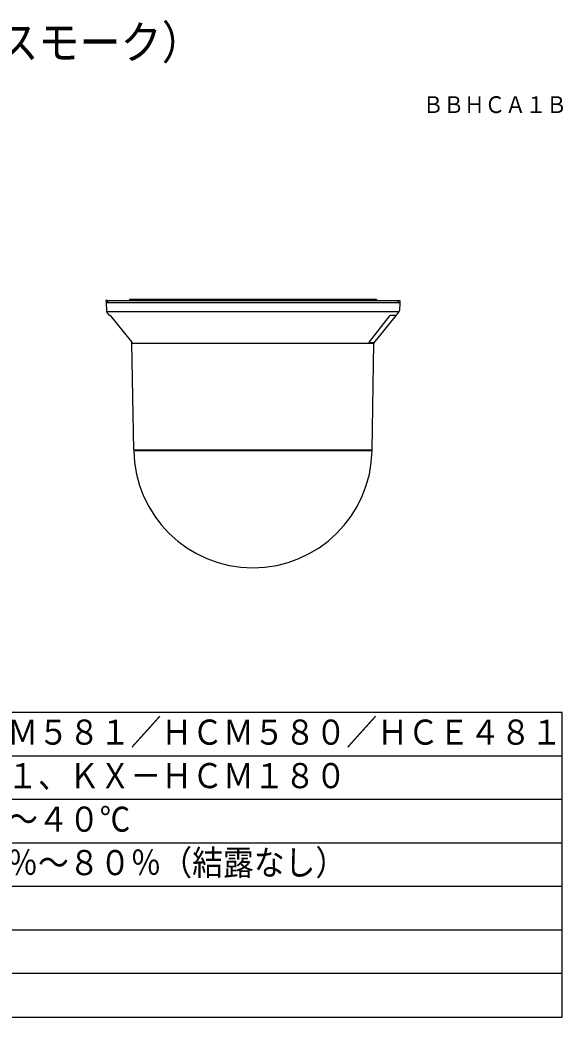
# Model space of a CAD drawing. Units: millimetres, scale not verified. Extents: x -63 to 63, y -57 to 58.
# Drawn here: x 0.2 to 62.6, y -56.9 to 57.8 of the extents above; entities that cross this region are included whole.
import ezdxf
from ezdxf.enums import TextEntityAlignment as Align

# ---------------------------------------------------------------- set-up
doc = ezdxf.new("R2010")
doc.units = ezdxf.units.MM
doc.header["$LTSCALE"] = 0.191475
for name, color, linetype in [('0-0_GAIKEI', 1, 'Continuous'), ('0-1_MOJI1', 7, 'Continuous'), ('0-2_WAKU', 1, 'Continuous'), ('0-3_TOUROKU', 1, 'Continuous')]:
    doc.layers.add(name, color=color, linetype=linetype)
doc.styles.add('ＭＳ ゴシック', font='')
doc.styles.get('ＭＳ ゴシック').set_extended_font_data('MS Gothic')

msp = doc.modelspace()

# ---------------------------------------------------------------- linework, layer by layer
at = {"layer": '0-0_GAIKEI', "color": 7}
for p, q in [((10.0518, 25.5367), (10.0676, 25.2367)), ((10.2518, 25.5367), (10.0518, 25.5367)), ((10.0676, 25.2367), (10.1132, 24.3656)), ((10.2518, 25.5367), (10.2466, 25.2367)), ((10.2518, 25.5367), (43.6518, 25.5367)), ((43.6518, 25.5367), (43.8518, 25.5367)), ((43.8361, 25.2367), (43.7904, 24.3656)), ((43.8518, 25.5367), (43.8361, 25.2367)), ((10.4413, 23.8367), (10.2008, 24.136)), ((43.4623, 23.8367), (43.7035, 24.1369)), ((10.4413, 23.8367), (10.5117, 23.8367)), ((10.5653, 23.7767), (12.9845, 20.7516)), ((40.8652, 20.604), (43.4623, 23.8367)), ((12.9796, 20.7578), (12.9841, 20.6717)), ((13.0385, 20.604), (12.9841, 20.6717)), ((13.043, 20.6717), (12.9841, 20.6717)), ((40.8652, 20.604), (40.9196, 20.6717)), ((13.2523, 8.3567), (13.0385, 20.604)), ((40.6514, 8.3567), (40.8652, 20.604)), ((13.2523, 8.3567), (40.6514, 8.3567)), ((13.2533, 8.2967), (40.6504, 8.2967)), ((13.3118, 8.3567), (13.3118, 8.2967)), ((26.9518, 8.2967), (13.3118, 8.2967)), ((40.5918, 8.2967), (26.9518, 8.2967)), ((40.5918, 8.2967), (40.5918, 8.3567))]:
    msp.add_line(p, q, dxfattribs=at)
at = {"layer": '0-0_GAIKEI'}
for p, q in [((43.8518, 25.2367), (10.0676, 25.2367)), ((12.7518, 25.6367), (12.7518, 25.5367)), ((41.1518, 25.6367), (12.7518, 25.6367)), ((41.1518, 25.6367), (41.1518, 25.5367)), ((43.6571, 25.2367), (43.6518, 25.5367)), ((43.7619, 24.2367), (10.1418, 24.2367)), ((40.3706, 20.7516), (42.6948, 23.7767)), ((42.7583, 23.8367), (43.4623, 23.8367)), ((13.0385, 20.604), (40.8652, 20.604))]:
    msp.add_line(p, q, dxfattribs=at)
at = {"layer": '0-0_GAIKEI', "color": 7}
for points in [[(10.5117, 23.8367), (10.512, 23.8366), (10.5121, 23.8366), (10.5123, 23.8365), (10.5125, 23.8364), (10.5127, 23.8363), (10.5129, 23.8361), (10.5131, 23.836), (10.5134, 23.8358), (10.5136, 23.8356), (10.5139, 23.8354), (10.5142, 23.8352), (10.5145, 23.8349), (10.5148, 23.8347), (10.5151, 23.8344), (10.5155, 23.8341), (10.5159, 23.8338), (10.5162, 23.8334), (10.5166, 23.8331), (10.517, 23.8327), (10.5174, 23.8323), (10.5178, 23.8319), (10.5183, 23.8315), (10.5187, 23.8311), (10.5192, 23.8307), (10.5196, 23.8302), (10.5201, 23.8297), (10.5206, 23.8293), (10.5211, 23.8288), (10.5216, 23.8283), (10.5221, 23.8278), (10.5226, 23.8272), (10.5231, 23.8267), (10.5236, 23.8261), (10.5242, 23.8256), (10.5247, 23.825), (10.5253, 23.8244), (10.5258, 23.8238), (10.5264, 23.8232), (10.527, 23.8226)], [(10.527, 23.8226), (10.5275, 23.822), (10.5281, 23.8214), (10.5287, 23.8207), (10.5293, 23.8201), (10.5299, 23.8195), (10.5305, 23.8188), (10.5311, 23.8181), (10.5317, 23.8175), (10.5323, 23.8168), (10.5329, 23.8161), (10.5335, 23.8154), (10.5341, 23.8147), (10.5347, 23.814), (10.5353, 23.8133), (10.5359, 23.8126), (10.5365, 23.8119), (10.5372, 23.8112), (10.5378, 23.8105), (10.5384, 23.8097), (10.539, 23.809), (10.5397, 23.8083), (10.5403, 23.8075), (10.5409, 23.8068), (10.5415, 23.806), (10.5422, 23.8053), (10.5428, 23.8045), (10.5434, 23.8037), (10.5441, 23.803), (10.5447, 23.8022), (10.5454, 23.8014), (10.546, 23.8006), (10.5466, 23.7999), (10.5473, 23.7991), (10.5479, 23.7983), (10.5486, 23.7975), (10.5492, 23.7967), (10.5499, 23.7959), (10.5505, 23.7951), (10.5512, 23.7943)], [(10.5512, 23.7943), (10.5519, 23.7935), (10.5525, 23.7927), (10.5532, 23.7918), (10.5538, 23.791), (10.5545, 23.7902), (10.5552, 23.7893), (10.5559, 23.7885), (10.5565, 23.7877), (10.5572, 23.7869), (10.5578, 23.7861), (10.5583, 23.7854), (10.5591, 23.7845), (10.5599, 23.7835), (10.5611, 23.782), (10.5622, 23.7805), (10.5638, 23.7786), (10.5653, 23.7767)], [(12.9845, 20.7516), (12.9856, 20.7502), (12.9862, 20.7495), (12.9867, 20.7488), (12.9873, 20.7481), (12.9878, 20.7475), (12.9884, 20.7468), (12.9889, 20.7461), (12.9894, 20.7454), (12.99, 20.7447), (12.9905, 20.744), (12.9911, 20.7433), (12.9916, 20.7427), (12.9922, 20.742), (12.9927, 20.7413), (12.9932, 20.7406), (12.9938, 20.7399), (12.9943, 20.7393), (12.9948, 20.7386), (12.9954, 20.7379), (12.9959, 20.7372), (12.9964, 20.7365), (12.997, 20.7359), (12.9975, 20.7352), (12.998, 20.7345), (12.9986, 20.7338), (12.9991, 20.7331), (12.9996, 20.7325), (13.0002, 20.7318), (13.0007, 20.7311), (13.0012, 20.7304), (13.0018, 20.7298), (13.0023, 20.7291), (13.0028, 20.7284), (13.0033, 20.7277), (13.0038, 20.7271), (13.0044, 20.7264), (13.0049, 20.7257), (13.0054, 20.725), (13.0059, 20.7244)], [(13.0059, 20.7244), (13.0065, 20.7237), (13.007, 20.723), (13.0075, 20.7224), (13.008, 20.7217), (13.0085, 20.721), (13.009, 20.7204), (13.0095, 20.7197), (13.0101, 20.719), (13.0106, 20.7184), (13.0111, 20.7177), (13.0116, 20.717), (13.0121, 20.7164), (13.0126, 20.7157), (13.0131, 20.7151), (13.0136, 20.7144), (13.0141, 20.7138), (13.0146, 20.7131), (13.0151, 20.7125), (13.0156, 20.7118), (13.0161, 20.7112), (13.0166, 20.7105), (13.0171, 20.7099), (13.0175, 20.7092), (13.018, 20.7086), (13.0185, 20.708), (13.019, 20.7073), (13.0195, 20.7067), (13.0199, 20.7061), (13.0209, 20.7049), (13.0218, 20.7036), (13.0227, 20.7024), (13.0237, 20.7012), (13.0241, 20.7006), (13.0246, 20.7), (13.025, 20.6994), (13.0255, 20.6988), (13.0259, 20.6983), (13.0263, 20.6977), (13.0268, 20.6971)], [(13.0268, 20.6971), (13.0272, 20.6965), (13.0276, 20.696), (13.0281, 20.6954), (13.0285, 20.6948), (13.0289, 20.6943), (13.0293, 20.6937), (13.0297, 20.6931), (13.0301, 20.6926), (13.0305, 20.692), (13.031, 20.6915), (13.0313, 20.6909), (13.0317, 20.6904), (13.0321, 20.6899), (13.0325, 20.6893), (13.0329, 20.6888), (13.0333, 20.6883), (13.0337, 20.6877), (13.034, 20.6872), (13.0344, 20.6867), (13.0348, 20.6862), (13.0351, 20.6857), (13.0355, 20.6852), (13.0358, 20.6846), (13.0362, 20.6841), (13.0365, 20.6836), (13.0368, 20.6831), (13.0372, 20.6826), (13.0375, 20.6821), (13.0378, 20.6817), (13.0381, 20.6812), (13.0384, 20.6807), (13.0387, 20.6802), (13.039, 20.6798), (13.0393, 20.6793), (13.0396, 20.6789), (13.0398, 20.6784), (13.0401, 20.678), (13.0403, 20.6776), (13.0406, 20.6772)], [(13.0406, 20.6772), (13.0408, 20.6768), (13.041, 20.6764), (13.0412, 20.676), (13.0414, 20.6757), (13.0416, 20.6753), (13.0418, 20.675), (13.042, 20.6747), (13.0421, 20.6744), (13.0423, 20.6741), (13.0424, 20.6738), (13.0426, 20.6734), (13.0427, 20.673), (13.0429, 20.6726), (13.043, 20.6721)]]:
    msp.add_lwpolyline(points, dxfattribs=at)
at = {"layer": '0-0_GAIKEI'}
for points in [[(42.6948, 23.7767), (42.6961, 23.7784), (42.6968, 23.7792), (42.6974, 23.7801), (42.6981, 23.781), (42.6988, 23.7818), (42.6995, 23.7827), (42.7001, 23.7835), (42.7008, 23.7843), (42.7015, 23.7852), (42.7021, 23.786), (42.7028, 23.7869), (42.7035, 23.7877), (42.7042, 23.7885), (42.7048, 23.7894), (42.7055, 23.7902), (42.7062, 23.791), (42.7069, 23.7918), (42.7075, 23.7926), (42.7082, 23.7935), (42.7089, 23.7943), (42.7096, 23.7951), (42.7103, 23.7959), (42.711, 23.7967), (42.7116, 23.7975), (42.7123, 23.7983), (42.713, 23.7991), (42.7137, 23.7999), (42.7144, 23.8006), (42.7151, 23.8014), (42.7158, 23.8022), (42.7165, 23.803), (42.7171, 23.8037), (42.7178, 23.8045), (42.7185, 23.8053), (42.7192, 23.806), (42.7199, 23.8068), (42.7206, 23.8075), (42.7213, 23.8083), (42.722, 23.809)], [(42.722, 23.809), (42.7227, 23.8097), (42.7234, 23.8105), (42.7241, 23.8112), (42.7248, 23.8119), (42.7255, 23.8126), (42.7262, 23.8133), (42.7269, 23.814), (42.7276, 23.8147), (42.7283, 23.8154), (42.729, 23.8161), (42.7297, 23.8168), (42.7304, 23.8175), (42.7311, 23.8181), (42.7318, 23.8188), (42.7326, 23.8195), (42.7333, 23.8201), (42.734, 23.8207), (42.7347, 23.8214), (42.7354, 23.822), (42.7361, 23.8226), (42.7368, 23.8232), (42.7374, 23.8238), (42.7381, 23.8244), (42.7388, 23.825), (42.7395, 23.8256), (42.7402, 23.8261), (42.7408, 23.8267), (42.7415, 23.8272), (42.7422, 23.8278), (42.7428, 23.8283), (42.7435, 23.8288), (42.7441, 23.8293), (42.7448, 23.8297), (42.7454, 23.8302), (42.746, 23.8307), (42.7466, 23.8311), (42.7472, 23.8315), (42.7479, 23.8319), (42.7484, 23.8323)], [(42.7484, 23.8323), (42.749, 23.8327), (42.7496, 23.8331), (42.7502, 23.8334), (42.7507, 23.8338), (42.7513, 23.8341), (42.7518, 23.8344), (42.7524, 23.8347), (42.7528, 23.8349), (42.7533, 23.8352), (42.7538, 23.8354), (42.7542, 23.8356), (42.7547, 23.8358), (42.7552, 23.836), (42.7559, 23.8362), (42.7566, 23.8363), (42.7575, 23.8365), (42.7583, 23.8367)], [(40.3266, 20.6717), (40.3262, 20.6718), (40.326, 20.6718), (40.3259, 20.6719), (40.3257, 20.6719), (40.3256, 20.672), (40.3254, 20.6721), (40.3253, 20.6723), (40.3252, 20.6724), (40.3251, 20.6725), (40.325, 20.6727), (40.3249, 20.6729), (40.3249, 20.6731), (40.3248, 20.6733), (40.3248, 20.6735), (40.3247, 20.6737), (40.3247, 20.674), (40.3247, 20.6742), (40.3247, 20.6745), (40.3247, 20.6747), (40.3247, 20.675), (40.3247, 20.6753), (40.3247, 20.6756), (40.3247, 20.6759), (40.3248, 20.6762), (40.3248, 20.6765), (40.3248, 20.6768), (40.3249, 20.6771), (40.325, 20.6775), (40.325, 20.6778), (40.3251, 20.6782), (40.3252, 20.6785), (40.3253, 20.6789), (40.3254, 20.6792), (40.3254, 20.6796), (40.3255, 20.6799), (40.3257, 20.6803), (40.3258, 20.6807), (40.3259, 20.681), (40.326, 20.6814)], [(40.326, 20.6814), (40.3261, 20.6818), (40.3262, 20.6821), (40.3264, 20.6825), (40.3265, 20.6829), (40.3266, 20.6833), (40.3268, 20.6837), (40.3269, 20.684), (40.3271, 20.6844), (40.3272, 20.6848), (40.3274, 20.6852), (40.3276, 20.6856), (40.3277, 20.686), (40.3279, 20.6864), (40.3281, 20.6868), (40.3283, 20.6872), (40.3285, 20.6876), (40.3286, 20.688), (40.3288, 20.6884), (40.329, 20.6888), (40.3292, 20.6892), (40.3294, 20.6896), (40.3296, 20.6901), (40.3299, 20.6905), (40.3301, 20.6909), (40.3303, 20.6914), (40.3305, 20.6918), (40.3307, 20.6922), (40.331, 20.6927), (40.3312, 20.6931), (40.3315, 20.6936), (40.3317, 20.694), (40.3319, 20.6945), (40.3322, 20.6949), (40.3325, 20.6954), (40.3327, 20.6958), (40.333, 20.6963), (40.3332, 20.6968), (40.3335, 20.6973), (40.3338, 20.6977)], [(40.3266, 20.6717), (40.3266, 20.6721), (40.3266, 20.6724), (40.3267, 20.6727), (40.3267, 20.673), (40.3267, 20.6734), (40.3267, 20.6737), (40.3267, 20.674), (40.3267, 20.6744), (40.3268, 20.6747), (40.3268, 20.675), (40.3268, 20.6753), (40.3268, 20.6757), (40.3268, 20.676), (40.3268, 20.6763), (40.3269, 20.6767), (40.3269, 20.677), (40.3269, 20.6773), (40.3269, 20.6776), (40.3269, 20.678), (40.3269, 20.6783), (40.327, 20.6786), (40.327, 20.679), (40.327, 20.6793), (40.327, 20.6796), (40.327, 20.68), (40.327, 20.6803), (40.3271, 20.6806), (40.3271, 20.6809), (40.3271, 20.6813), (40.3271, 20.6816), (40.3271, 20.6819), (40.3271, 20.6823), (40.3272, 20.6826), (40.3272, 20.6829), (40.3272, 20.6832), (40.3272, 20.6836), (40.3272, 20.6841), (40.3273, 20.6849)], [(40.9196, 20.6717), (40.3266, 20.6717), (40.3266, 20.6721), (40.3266, 20.6724), (40.3267, 20.6727), (40.3267, 20.673), (40.3267, 20.6734), (40.3267, 20.6737), (40.3267, 20.674), (40.3267, 20.6744), (40.3268, 20.6747), (40.3268, 20.675), (40.3268, 20.6753), (40.3268, 20.6757), (40.3268, 20.676), (40.3268, 20.6763), (40.3269, 20.6767), (40.3269, 20.677), (40.3269, 20.6773), (40.3269, 20.6776), (40.3269, 20.678), (40.3269, 20.6783), (40.327, 20.6786), (40.327, 20.679), (40.327, 20.6793), (40.327, 20.6796), (40.327, 20.6799), (40.327, 20.6803), (40.3271, 20.6806), (40.3271, 20.6809), (40.3271, 20.6813), (40.3271, 20.6816), (40.3271, 20.6819), (40.3271, 20.6822), (40.3272, 20.6826), (40.3272, 20.6829), (40.3272, 20.6832), (40.3272, 20.6836), (40.3272, 20.6841), (40.3273, 20.6849)], [(40.3338, 20.6977), (40.3341, 20.6982), (40.3343, 20.6987), (40.3346, 20.6992), (40.3349, 20.6997), (40.3352, 20.7002), (40.3355, 20.7007), (40.3358, 20.7012), (40.3361, 20.7017), (40.3364, 20.7022), (40.3367, 20.7027), (40.337, 20.7033), (40.3373, 20.7038), (40.3376, 20.7043), (40.3379, 20.7048), (40.3382, 20.7053), (40.3386, 20.7058), (40.3389, 20.7064), (40.3392, 20.7069), (40.3395, 20.7074), (40.3398, 20.7079), (40.3402, 20.7084), (40.3405, 20.709), (40.3408, 20.7095), (40.3412, 20.71), (40.3415, 20.7105), (40.3418, 20.711), (40.3422, 20.7115), (40.3425, 20.7121), (40.3428, 20.7126), (40.3432, 20.7131), (40.3435, 20.7136), (40.3438, 20.7141), (40.3442, 20.7147), (40.3445, 20.7152), (40.3449, 20.7157), (40.3452, 20.7162), (40.3456, 20.7167), (40.3459, 20.7173), (40.3463, 20.7178)], [(40.3463, 20.7178), (40.3466, 20.7183), (40.347, 20.7188), (40.3473, 20.7194), (40.3477, 20.7199), (40.3481, 20.7204), (40.3484, 20.721), (40.3488, 20.7215), (40.3492, 20.722), (40.3495, 20.7226), (40.3499, 20.7231), (40.3503, 20.7236), (40.3506, 20.7242), (40.351, 20.7247), (40.3514, 20.7252), (40.3518, 20.7258), (40.3521, 20.7263), (40.3525, 20.7269), (40.3529, 20.7274), (40.3533, 20.728), (40.3537, 20.7285), (40.354, 20.729), (40.3544, 20.7296), (40.3548, 20.7301), (40.3552, 20.7307), (40.3556, 20.7312), (40.356, 20.7318), (40.3564, 20.7323), (40.3568, 20.7329), (40.3572, 20.7334), (40.3576, 20.734), (40.3579, 20.7345), (40.3583, 20.7351), (40.3587, 20.7356), (40.3591, 20.7362), (40.3595, 20.7367), (40.3599, 20.7373), (40.3603, 20.7378), (40.3607, 20.7384), (40.3611, 20.7389)], [(40.3611, 20.7389), (40.3615, 20.7395), (40.3619, 20.74), (40.3623, 20.7406), (40.3627, 20.7411), (40.3631, 20.7416), (40.3635, 20.7422), (40.364, 20.7427), (40.3644, 20.7433), (40.3648, 20.7439), (40.3652, 20.7444), (40.3656, 20.7449), (40.3659, 20.7454), (40.3663, 20.7459), (40.3668, 20.7465), (40.3672, 20.7471), (40.368, 20.7481), (40.3687, 20.7491), (40.3696, 20.7503), (40.3706, 20.7516)]]:
    msp.add_lwpolyline(points, dxfattribs=at)
at = {"layer": '0-0_GAIKEI', "color": 7}
for centre, radius, start, end in [((10.5127, 24.3865), 0.4, 183, 218.77879), ((43.391, 24.3865), 0.4, 321.22121, 357), ((26.9518, 8.4967), 13.7, 180.83646, 270), ((26.9518, 8.4967), 13.7, 270, 359.16354)]:
    msp.add_arc(centre, radius, start, end, dxfattribs=at)
at = {"layer": '0-2_WAKU', "color": 4}
for p, q in [((62.4944, -21.8512), (-62.5055, -21.8512)), ((62.4944, -56.8512), (62.4944, -21.8512)), ((-62.5055, -56.8512), (62.4944, -56.8512))]:
    msp.add_line(p, q, dxfattribs=at)
at = {"layer": '0-2_WAKU'}
for p, q in [((62.4944, -26.8512), (-62.5055, -26.8512)), ((62.4944, -31.8512), (-62.5055, -31.8512)), ((62.4944, -36.8512), (-62.5055, -36.8512)), ((62.4944, -41.8512), (-62.5055, -41.8512)), ((62.4944, -46.8512), (-62.5055, -46.8512)), ((62.4944, -51.8512), (-62.5055, -51.8512))]:
    msp.add_line(p, q, dxfattribs=at)

# ---------------------------------------------------------------- texts
at = {"layer": '0-1_MOJI1', "color": 2, "style": 'ＭＳ ゴシック', "width": 0.9}
for s, height, p in [('カメラカバー（スモーク）', 3.849, (-35.5055, 52.1245)), ('ＢＢ－ＨＣＭ５８１／ＨＣＭ５８０／ＨＣＥ４８１', 2.886, (-19.0055, -26.4064)), ('ＨＣＭ３８１、ＫＸ－ＨＣＭ１８０', 2.886, (-19.0055, -31.4064)), ('温度：０℃～４０℃', 2.886, (-19.0055, -36.4064)), ('湿度：２０％～８０％（結露なし）', 2.886, (-19.0055, -41.4063))]:
    msp.add_text(s, height=height, dxfattribs=at).set_placement(p, align=Align.BOTTOM_LEFT)
at = {"layer": '0-3_TOUROKU', "style": 'ＭＳ ゴシック', "width": 0.9}
msp.add_text('ＢＢＨＣＡ１Ｂ', height=1.925, dxfattribs=at).set_placement((46.4943, 46.4946), align=Align.BOTTOM_LEFT)

doc.saveas('drawing.dxf')
